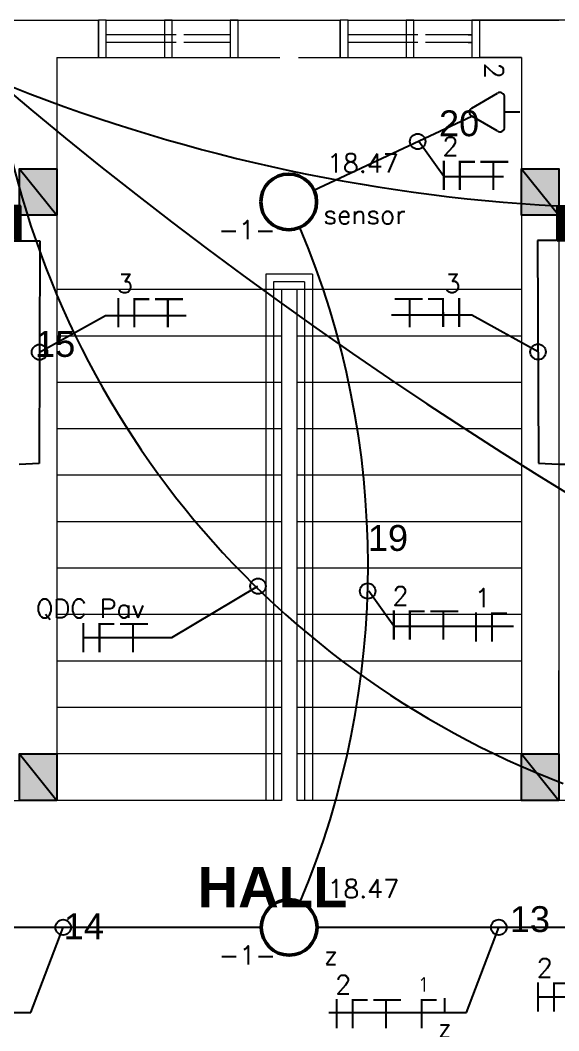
# Model space of a CAD drawing. Header units: millimetres. Extents: x 4360 to 8806, y 1896 to 3880.
# Drawn here: x 4416.58 to 4420.06, y 1944.06 to 1950.59 of the extents above; entities that cross this region are included whole.
import ezdxf
from ezdxf.enums import TextEntityAlignment as Align

# ---------------------------------------------------------------- set-up
doc = ezdxf.new("R2010")
doc.units = ezdxf.units.MM
doc.linetypes.add('ACAD_ISO03W100', pattern=[30, 12, -18])
doc.linetypes.add('Contínuo', pattern=[0])
for name, color, linetype, lineweight in [('C-Paredes-Acessorios', 20, 'Continuous', 5), ('C-Texto', 4, 'Continuous', 9), ('ILUMINAÇÃO', 1, 'Contínuo', 50), ('Quadros', 1, 'Continuous', 25), ('TOMADAS', 1, 'Continuous', 25)]:
    doc.layers.add(name, color=color, linetype=linetype, lineweight=lineweight)
doc.layers.add('C-Pilares', color=7, linetype='Continuous', plot=False)
doc.layers.add('CIRCUITOS', color=255, linetype='Continuous')
doc.layers.add('Eletrodutos', color=4, linetype='Continuous')
doc.styles.add('BOLD', font='arialbd.ttf')
doc.styles.add('RomanS', font='romans.shx')
doc.styles.get("Standard").update_dxf_attribs({"font": 'arial.ttf'})

# ---------------------------------------------------------------- blocks, each defined once
blk = doc.blocks.new('A$C2A3D30EB')
at = {"layer": 'C-Pilares'}
for color, points in [(6, [(0, 0), (24, 30), (0, 30)]), (6, [(24, 30), (0, 30), (0, 0)]), (135, [(24, 30), (0, 0), (24, 0)])]:
    blk.add_hatch(color=color, dxfattribs=at).paths.add_polyline_path(points)
blk.add_line((24, 30), (0, 0), dxfattribs=at)
at = {"layer": 'C-Pilares', "color": 7}
blk.add_lwpolyline([(0, 0), (24, 0), (24, 30), (0, 30)], close=True, dxfattribs=at)
blk = doc.blocks.new('TEBAI01')
for p, q in [((-1.617, 1.949), (-0.353, 4.139)), ((0.353, 4.139), (1.631, 1.925)), ((-1.297, 1.32), (1.28, 1.32)), ((0, 0), (0, 1.32))]:
    blk.add_line(p, q)
for centre, start, end in [((0, 3.967), 26.04787, 153.95213), ((-1.302, 1.713), 143.13324, 270.77697), ((1.3, 1.713), 267.18113, 32.56886)]:
    blk.add_arc(centre, 0.393, start, end)
at = {"style": 'RomanS', "flags": 8}
for tag, p in [('020', (-5.031, 2.198)), ('001', (3.561, 2.226))]:
    blk.add_attdef(tag, text='', height=1.6, dxfattribs=at).set_placement(p, align=Align.MIDDLE_CENTER)
blk = doc.blocks.new('*X51')
at = {"color": 0, "linetype": 'Continuous'}
for p, q in [((0.125, 0), (0.125, 2.966)), ((0.25, 0), (0.25, 2.932)), ((0.375, 0), (0.375, 2.898)), ((0.5, 0), (0.5, 2.864)), ((0.625, 0), (0.625, 2.83)), ((0.75, 0), (0.75, 2.795)), ((0.875, 0), (0.875, 2.761)), ((1, 0), (1, 2.727)), ((1.125, 0), (1.125, 2.693)), ((1.25, 0), (1.25, 2.659)), ((1.375, 0), (1.375, 2.625)), ((1.5, 0), (1.5, 2.591)), ((1.625, 0), (1.625, 2.557)), ((1.75, 0), (1.75, 2.523)), ((1.875, 0), (1.875, 2.489)), ((2, 0), (2, 2.455)), ((2.125, 0), (2.125, 2.42)), ((2.25, 0), (2.25, 2.386)), ((2.375, 0), (2.375, 2.352)), ((2.5, 0), (2.5, 2.318)), ((2.625, 0), (2.625, 2.284)), ((2.75, 0), (2.75, 2.25)), ((2.875, 0), (2.875, 2.216)), ((3, 0), (3, 2.182)), ((3.125, 0), (3.125, 2.148)), ((3.25, 0), (3.25, 2.114)), ((3.375, 0), (3.375, 2.08)), ((3.5, 0), (3.5, 2.045)), ((3.625, 0), (3.625, 2.011)), ((3.75, 0), (3.75, 1.977)), ((3.875, 0), (3.875, 1.943)), ((4, 0), (4, 1.909)), ((4.125, 0), (4.125, 1.875)), ((4.25, 0), (4.25, 1.841)), ((4.375, 0), (4.375, 1.807)), ((4.5, 0), (4.5, 1.773)), ((4.625, 0), (4.625, 1.739)), ((4.75, 0), (4.75, 1.705)), ((4.875, 0), (4.875, 1.67)), ((5, 0), (5, 1.636)), ((5.125, 0), (5.125, 1.602)), ((5.25, 0), (5.25, 1.568)), ((5.375, 0), (5.375, 1.534)), ((5.5, 0), (5.5, 1.5)), ((5.625, 0), (5.625, 1.466)), ((5.75, 0), (5.75, 1.432)), ((5.875, 0), (5.875, 1.398)), ((6, 0), (6, 1.364)), ((6.125, 0), (6.125, 1.33)), ((6.25, 0), (6.25, 1.295)), ((6.375, 0), (6.375, 1.261)), ((6.5, 0), (6.5, 1.227)), ((6.625, 0), (6.625, 1.193)), ((6.75, 0), (6.75, 1.159)), ((6.875, 0), (6.875, 1.125)), ((7, 0), (7, 1.091)), ((7.125, 0), (7.125, 1.057)), ((7.25, 0), (7.25, 1.023)), ((7.375, 0), (7.375, 0.989)), ((7.5, 0), (7.5, 0.955)), ((7.625, 0), (7.625, 0.92)), ((7.75, 0), (7.75, 0.886)), ((7.875, 0), (7.875, 0.852)), ((8, 0), (8, 0.818)), ((8.125, 0), (8.125, 0.784)), ((8.25, 0), (8.25, 0.75)), ((8.375, 0), (8.375, 0.716)), ((8.5, 0), (8.5, 0.682)), ((8.625, 0), (8.625, 0.648)), ((8.75, 0), (8.75, 0.614)), ((8.875, 0), (8.875, 0.58)), ((9, 0), (9, 0.545)), ((9.125, 0), (9.125, 0.511)), ((9.25, 0), (9.25, 0.477)), ((9.375, 0), (9.375, 0.443)), ((9.5, 0), (9.5, 0.409)), ((9.625, 0), (9.625, 0.375)), ((9.75, 0), (9.75, 0.341)), ((9.875, 0), (9.875, 0.307)), ((10, 0), (10, 0.273)), ((10.125, 0), (10.125, 0.239)), ((10.25, 0), (10.25, 0.205)), ((10.375, 0), (10.375, 0.17)), ((10.5, 0), (10.5, 0.136)), ((10.625, 0), (10.625, 0.102)), ((10.75, 0), (10.75, 0.068)), ((10.875, 0), (10.875, 0.034))]:
    blk.add_line(p, q, dxfattribs=at)
blk = doc.blocks.new('Qdc01')
at = {"linetype": 'Continuous'}
for p, q in [((5.474, 1.527), (-5.526, 1.527)), ((-5.526, 1.527), (-5.526, -1.473)), ((-5.526, 1.527), (5.474, -1.473)), ((5.474, -1.473), (5.474, 1.527)), ((-5.526, -1.473), (5.474, -1.473))]:
    blk.add_line(p, q, dxfattribs=at)
blk.add_blockref('*X51', (-5.526, -1.473), dxfattribs=at)
at = {"linetype": 'Continuous', "style": 'RomanS', "flags": 8}
blk.add_attdef('002', text='', height=1.6, dxfattribs=at).set_placement((-0.275, 3.225), align=Align.MIDDLE_CENTER)
blk.add_attdef('020', text='', height=1.6, dxfattribs=at).set_placement((-0.027, -2.903), align=Align.MIDDLE_RIGHT)
blk = doc.blocks.new('FNT')
at = {"const_width": 0.24}
for points in [[(0.12, 1.68), (0.12, -1.68)], [(1.84, 1.56), (3.68, 1.56)], [(1.96, 1.44), (1.96, -1.68)], [(4.32, 1.56), (7.52, 1.56)], [(5.8, 1.44), (5.8, -1.68)]]:
    blk.add_lwpolyline(points, dxfattribs=at)
at = {"style": 'RomanS', "flags": 8}
blk.add_attdef('001', text='', height=1.6, dxfattribs=at).set_placement((0.89, 3.34), align=Align.MIDDLE_CENTER)
blk = doc.blocks.new('A$C0BD3781F')
blk.add_circle((0.36, 0.36), 0.36)
at = {"style": 'RomanS', "flags": 8}
for tag, p in [('001', (0.188, 0.472)), ('009', (0.502, 0.474)), ('020', (0.356, 0.232))]:
    blk.add_attdef(tag, text='', height=0.16, dxfattribs=at).set_placement(p, align=Align.MIDDLE_CENTER)
blk = doc.blocks.new('FRRR')
at = {"const_width": 0.24}
blk.add_lwpolyline([(1.72, 1.68), (1.72, 0)], dxfattribs=at)
at = {"style": 'RomanS', "flags": 8}
blk.add_attdef('009', text='', height=1.6, dxfattribs=at).set_placement((1.72, -1.67), align=Align.MIDDLE_CENTER)
blk = doc.blocks.new('TEMED02')
for p, q in [((0, 1.32), (0, 4.36)), ((-1.617, 1.949), (-0.353, 4.139)), ((0.353, 4.139), (1.631, 1.925)), ((-1.297, 1.32), (1.28, 1.32)), ((0, 0), (0, 1.32))]:
    blk.add_line(p, q)
for centre, start, end in [((0, 3.967), 26.04787, 153.95213), ((-1.302, 1.713), 143.13324, 270.77697), ((1.3, 1.713), 267.18113, 32.56886)]:
    blk.add_arc(centre, 0.393, start, end)
at = {"linetype": 'Continuous'}
for points in [[(0, 4.36), (1.631, 1.925), (0.208, 4.3)], [(1.631, 1.925), (0, 4.36), (1.693, 1.721)], [(0, 1.32), (1.693, 1.721), (0, 4.36)], [(0.353, 4.139), (0.208, 4.3), (1.631, 1.925)], [(1.693, 1.721), (0, 1.32), (1.64, 1.516)], [(1.28, 1.32), (1.64, 1.516), (0, 1.32)], [(1.64, 1.516), (1.28, 1.32), (1.487, 1.367)]]:
    blk.add_solid(points, dxfattribs=at)
at = {"style": 'RomanS', "flags": 8}
for tag, p in [('020', (-4.961, 2.195)), ('001', (3.391, 2.166))]:
    blk.add_attdef(tag, text='', height=1.6, dxfattribs=at).set_placement(p, align=Align.MIDDLE_CENTER)
blk = doc.blocks.new('A$C27EA2FDF')
at = {"const_width": 0.009}
for points in [[(0.0398, 0.126), (0.0398, 0)], [(0.1043, 0.1215), (0.1733, 0.1215)], [(0.1088, 0.117), (0.1088, 0)]]:
    blk.add_lwpolyline(points, dxfattribs=at)
at = {"style": 'RomanS', "flags": 8}
blk.add_attdef('001', text='', height=0.06, dxfattribs=at).set_placement((0.0686, 0.1884), align=Align.MIDDLE_CENTER)

msp = doc.modelspace()

# ---------------------------------------------------------------- linework, layer by layer
at = {"layer": 'C-Paredes-Acessorios'}
for p, q in [((4416.12851, 1950.59158), (4417.08851, 1950.59158)), ((4417.08851, 1950.35158), (4417.08851, 1950.59158)), ((4417.08851, 1950.35158), (4417.08851, 1950.59158)), ((4417.08851, 1950.35158), (4417.08851, 1950.59158)), ((4417.08851, 1950.35158), (4417.08851, 1950.59158)), ((4417.08851, 1950.35158), (4417.08851, 1950.59158)), ((4417.08851, 1950.35158), (4417.08851, 1950.59158)), ((4417.08851, 1950.35158), (4417.08851, 1950.59158)), ((4417.08851, 1950.35158), (4417.08851, 1950.59158)), ((4417.08851, 1950.35158), (4417.08851, 1950.59158)), ((4417.08851, 1950.35158), (4417.08851, 1950.59158)), ((4417.08851, 1950.35158), (4417.08851, 1950.59158)), ((4417.08851, 1950.35158), (4417.08851, 1950.59158)), ((4417.08851, 1950.35158), (4417.08851, 1950.59158)), ((4417.08851, 1950.35158), (4417.08851, 1950.59158)), ((4417.08851, 1950.35158), (4417.08851, 1950.59158)), ((4417.08851, 1950.35158), (4417.08851, 1950.59158)), ((4417.08851, 1950.35158), (4417.08851, 1950.59158)), ((4417.11351, 1950.59158), (4417.11351, 1950.59158)), ((4417.11351, 1950.59158), (4417.11351, 1950.59158)), ((4417.11351, 1950.59158), (4417.11351, 1950.59158)), ((4417.11351, 1950.59158), (4417.11351, 1950.59158)), ((4417.11351, 1950.59158), (4417.11351, 1950.59158)), ((4417.11351, 1950.59158), (4417.11351, 1950.59158)), ((4417.13851, 1950.59158), (4417.98851, 1950.59158)), ((4417.98851, 1950.59158), (4418.64851, 1950.59158)), ((4417.98851, 1950.35158), (4417.98851, 1950.59158)), ((4417.98851, 1950.35158), (4417.98851, 1950.59158)), ((4417.98851, 1950.35158), (4417.98851, 1950.59158)), ((4417.98851, 1950.35158), (4417.98851, 1950.59158)), ((4417.98851, 1950.35158), (4417.98851, 1950.59158)), ((4417.98851, 1950.35158), (4417.98851, 1950.59158)), ((4418.64851, 1950.35158), (4418.64851, 1950.59158)), ((4418.64851, 1950.35158), (4418.64851, 1950.59158)), ((4418.64851, 1950.35158), (4418.64851, 1950.59158)), ((4418.64851, 1950.35158), (4418.64851, 1950.59158)), ((4418.64851, 1950.35158), (4418.64851, 1950.59158)), ((4418.64851, 1950.35158), (4418.64851, 1950.59158)), ((4418.64851, 1950.35158), (4418.64851, 1950.59158)), ((4418.64851, 1950.35158), (4418.64851, 1950.59158)), ((4418.64851, 1950.35158), (4418.64851, 1950.59158)), ((4418.64851, 1950.35158), (4418.64851, 1950.59158)), ((4418.64851, 1950.35158), (4418.64851, 1950.59158)), ((4418.64851, 1950.35158), (4418.64851, 1950.59158)), ((4418.64851, 1950.35158), (4418.64851, 1950.59158)), ((4418.64851, 1950.35158), (4418.64851, 1950.59158)), ((4418.64851, 1950.35158), (4418.64851, 1950.59158)), ((4418.64851, 1950.35158), (4418.64851, 1950.59158)), ((4418.64851, 1950.35158), (4418.64851, 1950.59158)), ((4418.67351, 1950.59158), (4418.67351, 1950.59158)), ((4418.67351, 1950.59158), (4418.67351, 1950.59158)), ((4418.67351, 1950.59158), (4418.67351, 1950.59158)), ((4418.67351, 1950.59158), (4418.67351, 1950.59158)), ((4418.67351, 1950.59158), (4418.67351, 1950.59158)), ((4418.67351, 1950.59158), (4418.67351, 1950.59158)), ((4418.69851, 1950.59158), (4419.54851, 1950.59158)), ((4419.52351, 1950.59158), (4419.52351, 1950.59158)), ((4419.52351, 1950.59158), (4419.52351, 1950.59158)), ((4419.52351, 1950.59158), (4419.52351, 1950.59158)), ((4419.52351, 1950.59158), (4419.52351, 1950.59158)), ((4419.52351, 1950.59158), (4419.52351, 1950.59158)), ((4419.52351, 1950.59158), (4419.52351, 1950.59158)), ((4419.54851, 1950.59158), (4420.05851, 1950.59158)), ((4420.50851, 1950.59158), (4419.54851, 1950.59158)), ((4417.16351, 1950.49658), (4417.13851, 1950.49658)), ((4418.72351, 1950.49658), (4418.69851, 1950.49658)), ((4419.47351, 1950.49658), (4419.49851, 1950.49658)), ((4417.16351, 1950.44658), (4417.13851, 1950.44658)), ((4418.72351, 1950.44658), (4418.69851, 1950.44658)), ((4419.47351, 1950.44658), (4419.49851, 1950.44658)), ((4416.81851, 1950.35158), (4416.81851, 1945.55158)), ((4416.81851, 1950.35158), (4417.08851, 1950.35158)), ((4417.11351, 1950.35158), (4417.11351, 1950.35158)), ((4417.13851, 1950.35158), (4417.98851, 1950.35158)), ((4417.98851, 1950.35158), (4418.25851, 1950.35158)), ((4418.37851, 1950.35158), (4418.64851, 1950.35158)), ((4418.67351, 1950.35158), (4418.67351, 1950.35158)), ((4418.69851, 1950.35158), (4419.54851, 1950.35158)), ((4419.52351, 1950.35158), (4419.52351, 1950.35158)), ((4419.54851, 1950.35158), (4419.81851, 1950.35158)), ((4419.81851, 1950.35158), (4419.54851, 1950.35158)), ((4419.81851, 1950.35158), (4419.81851, 1945.55158)), ((4419.81851, 1950.35158), (4419.81851, 1945.55158)), ((4419.81851, 1950.35158), (4419.81851, 1945.55158)), ((4421.13351, 1949.39158), (4420.05851, 1949.39158)), ((4420.05851, 1949.39158), (4420.05851, 1945.79158)), ((4421.13351, 1949.39158), (4420.05851, 1949.39158)), ((4418.46851, 1948.95158), (4418.16851, 1948.95158)), ((4418.16851, 1948.95158), (4418.16851, 1945.55158)), ((4418.46851, 1948.95158), (4418.46851, 1945.55158)), ((4418.36851, 1948.85158), (4416.81851, 1948.85158)), ((4418.41851, 1948.90158), (4418.21851, 1948.90158)), ((4418.21851, 1948.90158), (4418.21851, 1945.55158)), ((4418.26851, 1948.85158), (4418.26851, 1945.55158)), ((4419.81851, 1948.85158), (4418.36851, 1948.85158)), ((4418.36851, 1948.85158), (4418.36851, 1945.55158)), ((4418.41851, 1948.90158), (4418.41851, 1945.55158)), ((4418.26851, 1948.55158), (4416.81851, 1948.55158)), ((4419.81851, 1948.55158), (4418.36851, 1948.55158)), ((4418.26851, 1948.25158), (4416.81851, 1948.25158)), ((4419.81851, 1948.25158), (4418.36851, 1948.25158)), ((4418.26851, 1947.95158), (4416.81851, 1947.95158)), ((4419.81851, 1947.95158), (4418.36851, 1947.95158)), ((4418.26851, 1947.65158), (4416.81851, 1947.65158)), ((4419.81851, 1947.65158), (4418.36851, 1947.65158)), ((4418.26851, 1947.35158), (4416.81851, 1947.35158)), ((4419.81851, 1947.35158), (4418.36851, 1947.35158)), ((4418.26851, 1947.05158), (4416.81851, 1947.05158)), ((4419.81851, 1947.05158), (4418.36851, 1947.05158)), ((4418.26851, 1946.75158), (4416.81851, 1946.75158)), ((4419.81851, 1946.75158), (4418.36851, 1946.75158)), ((4418.26851, 1946.45158), (4416.81851, 1946.45158)), ((4419.81851, 1946.45158), (4418.36851, 1946.45158)), ((4420.05851, 1945.79158), (4420.05851, 1946.39158)), ((4420.05851, 1945.79158), (4420.05851, 1946.39158)), ((4418.26851, 1946.15158), (4416.81851, 1946.15158)), ((4419.81851, 1946.15158), (4418.36851, 1946.15158)), ((4418.26851, 1945.85158), (4416.81851, 1945.85158)), ((4419.81851, 1945.85158), (4418.36851, 1945.85158)), ((4410.13851, 1945.55158), (4416.81851, 1945.55158)), ((4418.26851, 1945.55158), (4416.81851, 1945.55158)), ((4419.81851, 1945.55158), (4418.36851, 1945.55158)), ((4426.49851, 1945.55158), (4419.81851, 1945.55158))]:
    msp.add_line(p, q, dxfattribs=at)
at = {"layer": 'C-Paredes-Acessorios', "linetype": 'ACAD_ISO03W100'}
for p, q in [((4417.58851, 1950.49658), (4417.13851, 1950.49658)), ((4417.93851, 1950.49658), (4417.63851, 1950.49658)), ((4419.14851, 1950.49658), (4418.69851, 1950.49658)), ((4419.49851, 1950.49658), (4419.19851, 1950.49658)), ((4417.58851, 1950.44658), (4417.13851, 1950.44658)), ((4417.93851, 1950.44658), (4417.63851, 1950.44658)), ((4419.14851, 1950.44658), (4418.69851, 1950.44658)), ((4419.49851, 1950.44658), (4419.19851, 1950.44658))]:
    msp.add_line(p, q, dxfattribs=at)
at = {"layer": 'C-Paredes-Acessorios', "color": 3}
for points in [[(4417.13851, 1950.35158), (4417.13851, 1950.59158), (4417.08851, 1950.59158), (4417.08851, 1950.35158)], [(4417.56351, 1950.35158), (4417.56351, 1950.59158), (4417.51351, 1950.59158), (4417.51351, 1950.35158)], [(4417.98851, 1950.35158), (4417.98851, 1950.59158), (4417.93851, 1950.59158), (4417.93851, 1950.35158)], [(4418.69851, 1950.35158), (4418.69851, 1950.59158), (4418.64851, 1950.59158), (4418.64851, 1950.35158)], [(4419.12351, 1950.35158), (4419.12351, 1950.59158), (4419.07351, 1950.59158), (4419.07351, 1950.35158)], [(4419.54851, 1950.35158), (4419.54851, 1950.59158), (4419.49851, 1950.59158), (4419.49851, 1950.35158)]]:
    msp.add_lwpolyline(points, close=True, dxfattribs=at)
at = {"layer": 'CIRCUITOS'}
for p, q in [((4419.31668, 1949.58211), (4419.15611, 1949.80801)), ((4419.31668, 1949.58211), (4419.70256, 1949.58211)), ((4416.70785, 1948.44705), (4417.13359, 1948.68446)), ((4417.13359, 1948.68446), (4417.654, 1948.68446)), ((4419.49849, 1948.68593), (4418.97809, 1948.68528)), ((4419.92453, 1948.44905), (4419.49849, 1948.68593)), ((4417.5616, 1946.60333), (4418.11749, 1946.93551)), ((4418.99392, 1946.6781), (4418.83335, 1946.904)), ((4418.99392, 1946.6781), (4419.76568, 1946.6781)), ((4416.99107, 1946.60333), (4417.5616, 1946.60333)), ((4416.65154, 1944.1807), (4416.86031, 1944.73158)), ((4419.46259, 1944.1807), (4419.67135, 1944.73158)), ((4419.92467, 1944.28199), (4420.92336, 1944.28199)), ((4415.74063, 1944.1807), (4416.65154, 1944.1807)), ((4418.57474, 1944.1807), (4419.46259, 1944.1807))]:
    msp.add_line(p, q, dxfattribs=at)
at = {"layer": 'CIRCUITOS', "const_width": 0.0135}
for points in [[(4419.16768, 1944.26235), (4419.27118, 1944.26235)], [(4419.17443, 1944.2556), (4419.17443, 1944.0801)]]:
    msp.add_lwpolyline(points, dxfattribs=at)
at = {"layer": 'CIRCUITOS'}
for centre in [(4419.14824, 1949.80801), (4416.70785, 1948.44705), (4419.92453, 1948.44905), (4418.11749, 1946.93551), (4418.82548, 1946.904), (4416.86031, 1944.73158), (4419.67135, 1944.73158)]:
    msp.add_circle(centre, 0.05, dxfattribs=at)
at = {"layer": 'Eletrodutos'}
for p, q in [((4418.47858, 1949.49426), (4419.49693, 1949.97138)), ((4416.58788, 1949.16658), (4416.7103, 1949.16658)), ((4416.7103, 1949.16658), (4416.7054, 1947.72751)), ((4420.0436, 1949.16874), (4419.92119, 1949.16859)), ((4419.92119, 1949.16859), (4419.92788, 1947.72952)), ((4416.7054, 1947.72751), (4416.57632, 1947.72131)), ((4419.92788, 1947.72952), (4420.05697, 1947.72349)), ((4418.13851, 1944.73158), (4414.82651, 1944.73158)), ((4421.81051, 1944.73158), (4418.49851, 1944.73158))]:
    msp.add_line(p, q, dxfattribs=at)
for centre, radius, start, end in [((4420.65795, 1960.60987), 11.23479, 247.885463, 266.893604), ((4422.15368, 1951.07085), 5.79078, 188.633416, 249.087421), ((4435.4423, 1972.609), 29.38736, 229.683752, 265.688374), ((4413.19952, 1947.07155), 5.62845, 337.266605, 22.804875)]:
    msp.add_arc(centre, radius, start, end, dxfattribs=at)

# ---------------------------------------------------------------- block references
at = {"layer": 'C-Paredes-Acessorios', "xscale": -0.01, "yscale": 0.01, "zscale": 0.01}
for p in [(4416.81851, 1949.33158), (4420.05851, 1949.33158), (4420.05851, 1949.33158), (4416.81851, 1945.55158), (4420.05851, 1945.55158), (4420.05851, 1945.55158)]:
    msp.add_blockref('A$C2A3D30EB', p, dxfattribs=at)
at = {"layer": 'CIRCUITOS', "lineweight": 30}
ref = msp.add_blockref('FNT', (4419.30993, 1949.58886), dxfattribs=dict(at, xscale=0.05624999999918144, yscale=0.05624999999918144, zscale=0.05624999999918144))
ref.add_attrib('001', '2', dxfattribs={"layer": '0', "height": 0.12, "style": 'RomanS', "flags": 8}).set_placement((4419.35987, 1949.77689), align=Align.MIDDLE_CENTER)
ref = msp.add_blockref('FNT', (4417.20961, 1948.70198), dxfattribs=dict(at, xscale=0.05624999999918144, yscale=0.05624999999918144, zscale=0.05624999999918144))
ref.add_attrib('001', '3', dxfattribs={"layer": '0', "height": 0.12, "style": 'RomanS', "flags": 8}).set_placement((4417.25954, 1948.89001), align=Align.MIDDLE_CENTER)
ref = msp.add_blockref('FNT', (4419.42246, 1948.70336), dxfattribs=dict(at, xscale=-0.05624999999918145, yscale=0.05624999999918144, zscale=0.05624999999918144, rotation=0.07147952307355432))
ref.add_attrib('001', '3', dxfattribs={"layer": '0', "height": 0.12, "rotation": 0.07148, "style": 'RomanS', "flags": 8}).set_placement((4419.37229, 1948.89133), align=Align.MIDDLE_CENTER)
ref = msp.add_blockref('FNT', (4418.98717, 1946.68485), dxfattribs=dict(at, xscale=0.05624999999918144, yscale=0.05624999999918144, zscale=0.05624999999918144))
ref.add_attrib('001', '2', dxfattribs={"layer": '0', "height": 0.12, "style": 'RomanS', "flags": 8}).set_placement((4419.0371, 1946.87288), align=Align.MIDDLE_CENTER)
at = {"layer": 'CIRCUITOS'}
ref = msp.add_blockref('A$C27EA2FDF', (4419.46432, 1946.57749), dxfattribs=dict(at, xscale=1.5, yscale=1.5, zscale=1.5))
ref.add_attrib('001', '1', dxfattribs={"layer": '0', "height": 0.12, "style": 'RomanS', "flags": 8}).set_placement((4419.56717, 1946.86002), align=Align.MIDDLE_CENTER)
at = {"layer": 'CIRCUITOS', "lineweight": 30}
ref = msp.add_blockref('FNT', (4416.98432, 1946.60333), dxfattribs=dict(at, xscale=0.05624999999918144, yscale=0.05624999999918144, zscale=0.05624999999918144))
ref.add_attrib('001', 'QDC Pav', dxfattribs={"layer": '0', "height": 0.12, "style": 'RomanS', "flags": 8}).set_placement((4417.03425, 1946.79136), align=Align.MIDDLE_CENTER)
ref = msp.add_blockref('FNT', (4419.91792, 1944.28199), dxfattribs=dict(at, xscale=0.05624999999918144, yscale=0.05624999999918144, zscale=0.05624999999918144))
ref.add_attrib('001', '2', dxfattribs={"layer": '0', "height": 0.12, "style": 'RomanS', "flags": 8}).set_placement((4419.96785, 1944.47002), align=Align.MIDDLE_CENTER)
ref = msp.add_blockref('FNT', (4418.6178, 1944.17395), dxfattribs=dict(at, xscale=0.05624999999918144, yscale=0.05624999999918144, zscale=0.05624999999918144))
ref.add_attrib('001', '2', dxfattribs={"layer": '0', "height": 0.12, "style": 'RomanS', "flags": 8}).set_placement((4418.66773, 1944.36198), align=Align.MIDDLE_CENTER)
at = {"layer": 'CIRCUITOS'}
ref = msp.add_blockref('FRRR', (4419.22595, 1944.1807), dxfattribs=dict(at, xscale=0.05624999999999999, yscale=0.05624999999999999, zscale=0.05624999999999999))
ref.add_attrib('009', 'z', dxfattribs={"layer": '0', "height": 0.12, "style": 'RomanS'}).set_placement((4419.32266, 1944.08298), align=Align.MIDDLE_CENTER)
at = {"layer": 'ILUMINAÇÃO'}
ref = msp.add_blockref('A$C0BD3781F', (4418.13561, 1949.59789), dxfattribs=dict(at, xscale=-0.5, yscale=0.5, zscale=0.5, rotation=180))
ref.add_attrib('020', '18.47', dxfattribs={"layer": '0', "height": 0.12, "style": 'RomanS', "flags": 8}).set_placement((4418.79379, 1949.66763), align=Align.MIDDLE_CENTER)
ref.add_attrib('009', 'sensor', dxfattribs={"layer": '0', "height": 0.12, "style": 'RomanS', "flags": 8}).set_placement((4418.80469, 1949.3356), align=Align.MIDDLE_CENTER)
ref.add_attrib('001', '-1-', dxfattribs={"layer": '0', "height": 0.12, "style": 'RomanS', "flags": 8}).set_placement((4418.04558, 1949.23789), align=Align.MIDDLE_CENTER)
ref = msp.add_blockref('A$C0BD3781F', (4418.13853, 1944.91158), dxfattribs=dict(at, xscale=-0.5, yscale=0.5, zscale=0.5, rotation=180))
ref.add_attrib('020', '18.47', dxfattribs={"layer": '0', "height": 0.12, "style": 'RomanS', "flags": 8}).set_placement((4418.79671, 1944.98132), align=Align.MIDDLE_CENTER)
ref.add_attrib('009', 'z', dxfattribs={"layer": '0', "height": 0.12, "style": 'RomanS', "flags": 8}).set_placement((4418.58851, 1944.55158), align=Align.MIDDLE_CENTER)
ref.add_attrib('001', '-1-', dxfattribs={"layer": '0', "height": 0.12, "style": 'RomanS', "flags": 8}).set_placement((4418.04851, 1944.55158), align=Align.MIDDLE_CENTER)
at = {"layer": 'Quadros'}
ref = msp.add_blockref('Qdc01', (4416.1734, 1949.28113), dxfattribs=dict(at, xscale=0.07500000000000001, yscale=0.07500000000000001, zscale=0.07500000000000001, rotation=180))
ref.add_attrib('002', 'QDC', dxfattribs={"layer": '0', "linetype": 'Continuous', "height": 0.12, "rotation": 180, "style": 'RomanS'}).set_placement((4416.19401, 1949.03925), align=Align.MIDDLE_CENTER)
ref = msp.add_blockref('Qdc01', (4420.46362, 1949.28113), dxfattribs=dict(at, xscale=-0.07500000000000001, yscale=0.07500000000000001, zscale=0.07500000000000001, rotation=180))
ref.add_attrib('002', 'QDC', dxfattribs={"layer": '0', "linetype": 'Continuous', "height": 0.12, "rotation": 180, "style": 'RomanS'}).set_placement((4420.44301, 1949.03925), align=Align.MIDDLE_CENTER)
at = {"layer": 'TOMADAS'}
ref = msp.add_blockref('TEBAI01', (4419.80738, 1949.99789), dxfattribs=dict(at, xscale=0.07500000006984917, yscale=0.07500000006984917, zscale=0.07500000006984917, rotation=89.99999999911543))
ref.add_attrib('001', '2', dxfattribs={"layer": '0', "height": 0.12, "rotation": 270, "style": 'RomanS', "flags": 8}).set_placement((4419.64041, 1950.26497), align=Align.MIDDLE_CENTER)
ref = msp.add_blockref('TEMED02', (4420.05697, 1947.72349), dxfattribs=dict(at, xscale=-0.07500000006984917, yscale=0.07500000006984917, zscale=0.07500000006984917, rotation=270.0714795230737))
ref.add_attrib('001', '3', dxfattribs={"layer": '0', "height": 0.12, "rotation": 270.07148, "style": 'RomanS', "flags": 8}).set_placement((4420.21968, 1947.52838), align=Align.MIDDLE_CENTER)

# ---------------------------------------------------------------- texts
at = {"layer": 'C-Texto', "style": 'BOLD'}
msp.add_text('HALL', height=0.26, dxfattribs=at).set_placement((4417.7267, 1944.86133))
at = {"layer": 'CIRCUITOS', "style": 'RomanS', "flags": 8}
msp.add_attdef('1', text='', height=0.09, dxfattribs=at).set_placement((4419.18526, 1944.36263), align=Align.MIDDLE_CENTER)
at = {"layer": 'Eletrodutos', "char_height": 0.167023, "attachment_point": 1}
for s, insert in [('20', (4419.28562, 1950.00908)), ('15', (4416.67894, 1948.58375)), ('19', (4418.82664, 1947.33052)), ('13', (4419.74244, 1944.86829)), ('14', (4416.86368, 1944.82154))]:
    msp.add_mtext_dynamic_manual_height_columns(s, width=0.2590259, gutter_width=0.83512, heights=[0], dxfattribs=dict(at, insert=insert))

doc.saveas('drawing.dxf')
